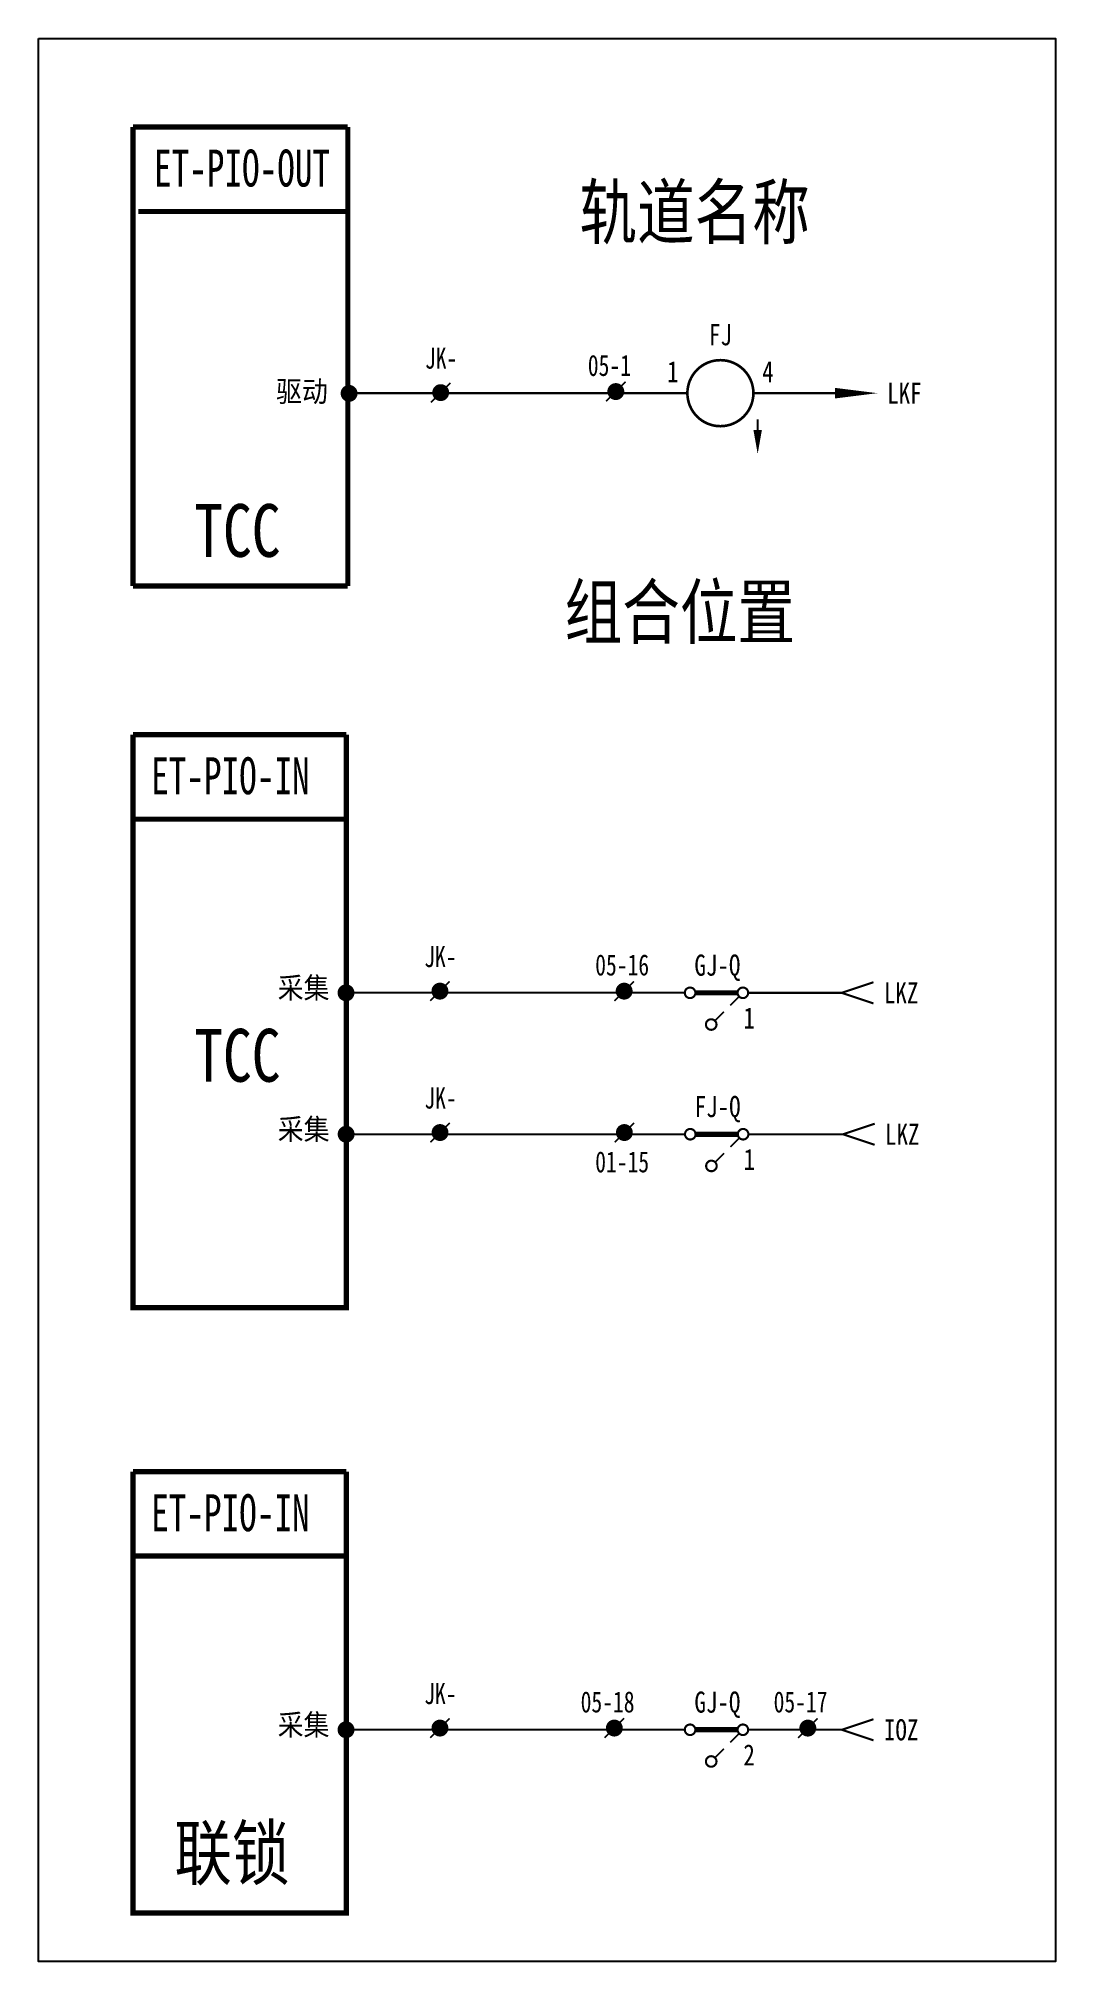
# Model space of a CAD drawing. Extents: x 0 to 96, y 0 to 182.
import ezdxf
from ezdxf.enums import TextEntityAlignment as Align

# ---------------------------------------------------------------- set-up
doc = ezdxf.new("R2010")
doc.units = 0
doc.linetypes.add('DASHED2', pattern=[0.375, 0.25, -0.125])
doc.layers.get('0').update_dxf_attribs({"linetype": 'CONTINUOUS'})
doc.layers.add('TIE', color=7, linetype='CONTINUOUS')
doc.styles.add('CHINESE', font='SimSun.ttf', dxfattribs={"width": 0.9})

# ---------------------------------------------------------------- blocks, each defined once
blk = doc.blocks.new('W22')
at = {"const_width": 0.8}
blk.add_lwpolyline([(-0.4, 0, 1), (0.4, 0, 1)], format="xyb", close=True, dxfattribs=at)
blk = doc.blocks.new('W21')
at = {"const_width": 0.15}
for points in [[(0, 0), (-0.92, -0.92)], [(0, 0), (0.92, 0.92)]]:
    blk.add_lwpolyline(points, dxfattribs=at)
at = {"const_width": 0.8}
blk.add_lwpolyline([(-0.4, 0, 1), (0.4, 0, 1)], format="xyb", close=True, dxfattribs=at)
blk = doc.blocks.new('113')
at = {"const_width": 0.2}
for points in [[(-6, 0, 1), (-5, 0, 1)], [(-1, 0, 1), (0, 0, 1)], [(-4, -3, 1), (-3, -3, 1)]]:
    blk.add_lwpolyline(points, format="xyb", close=True, dxfattribs=at)
for points, const_width in [([(-5, 0), (-1, 0)], 0.5), ([(-2.3, -1.8), (-3.15, -2.65)], 0.15), ([(-0.85, -0.35), (-1.7, -1.2)], 0.15)]:
    blk.add_lwpolyline(points, dxfattribs=dict(const_width=const_width))
blk.add_lwpolyline([(-5.5, -4.5, 0, 0, 0), (-5.5, -3.5, 0.8, 0, 0), (-5.5, -1.3, 0, 0, 0)], format="xyseb")
at = {"width": 0.8}
for tag, p in [('RELAY', (-3, 2.2)), ('0', (0, -2))]:
    blk.add_attdef(tag, text='', height=2, dxfattribs=at).set_placement(p, align=Align.MIDDLE)
blk = doc.blocks.new('W54')
at = {"const_width": 0.2}
blk.add_lwpolyline([(3, 1), (0, 0), (3, -1)], dxfattribs=at)
blk = doc.blocks.new('133')
at = {"const_width": 0.2}
for points in [[(-6, 0, 1), (-5, 0, 1)], [(-1, 0, 1), (0, 0, 1)], [(-4, -3, 1), (-3, -3, 1)]]:
    blk.add_lwpolyline(points, format="xyb", close=True, dxfattribs=at)
for points, const_width in [([(-5, 0), (-1, 0)], 0.5), ([(-2.3, -1.8), (-3.15, -2.65)], 0.15), ([(-0.85, -0.35), (-1.7, -1.2)], 0.15)]:
    blk.add_lwpolyline(points, dxfattribs=dict(const_width=const_width))
blk.add_lwpolyline([(-5.5, -1.3, 0, 0, 0), (-5.5, -2.3, 0.8, 0, 0), (-5.5, -4.5, 0, 0, 0)], format="xyseb")
at = {"width": 0.8}
for tag, p in [('RELAY', (-3, 2.2)), ('0', (0, -2))]:
    blk.add_attdef(tag, text='', height=2, dxfattribs=at).set_placement(p, align=Align.MIDDLE)
blk = doc.blocks.new('W05')
at = {"const_width": 0.25}
blk.add_lwpolyline([(-3.125, 0, 1), (3.125, 0, 1)], format="xyb", close=True, dxfattribs=at)
blk = doc.blocks.new('W53')
blk.add_line((0, 1), (0, 0))
blk.add_lwpolyline([(0, 3.25, 0, 0.8, 0), (0, 1, 0.8, 0.8, 0)], format="xyseb")

msp = doc.modelspace()

# ---------------------------------------------------------------- linework, layer by layer
msp.add_lwpolyline([(0, 181.96), (96.29, 181.96), (96.29, 0), (0, 0)], close=True)
at = {"color": 7, "linetype": 'ByBlock', "ltscale": 15}
for points, const_width in [([(8.94, 173.59), (8.94, 130.15)], 0.5), ([(8.94, 173.59), (29.29, 173.59)], 0.2), ([(29.29, 173.59), (29.29, 130.15)], 0.5), ([(8.94, 130.15), (29.29, 130.15)], 0.5)]:
    msp.add_lwpolyline(points, dxfattribs=dict(at, const_width=const_width))
at = {"color": 0}
for points, const_width in [([(8.94, 173.59), (29.29, 173.59)], 0.5), ([(8.94, 116.09), (8.94, 61.87), (29.16, 61.87), (29.16, 116.09)], 0.5), ([(76.15, 91.66), (67.19, 91.66)], 0.2), ([(76.05, 91.66), (76.25, 91.66)], 0.2), ([(76.17, 78.28), (67.21, 78.28)], 0.2), ([(76.17, 78.28), (76.36, 78.28)], 0.2), ([(8.94, 46.36), (8.94, 4.59), (29.16, 4.59), (29.16, 46.36)], 0.5), ([(76.15, 21.93), (67.19, 21.93)], 0.2), ([(76.05, 21.93), (76.25, 21.93)], 0.2)]:
    msp.add_lwpolyline(points, dxfattribs=dict(at, const_width=const_width))
for points in [[(9.45, 165.59, 0.5, 0.5, 0), (29.29, 165.59, 0.5, 0.5, 0)], [(75.42, 148.4, 0.2, 0.2, 0), (67.81, 148.4, 0.2, 0.2, 0)], [(8.94, 116.09, 0.5, 0.5, 0), (29.16, 116.09, 0.5, 0.5, 0)], [(8.94, 108.09, 0.5, 0.5, 0), (29.16, 108.09, 0.5, 0.5, 0)], [(61.12, 91.67, 0.2, 0.2, 0), (29.14, 91.67, 0.2, 0.2, 0)], [(61.14, 78.28, 0.2, 0.2, 0), (29.16, 78.28, 0.2, 0.2, 0)], [(8.94, 46.36, 0.5, 0.5, 0), (29.16, 46.36, 0.5, 0.5, 0)], [(8.94, 38.36, 0.5, 0.5, 0), (29.16, 38.36, 0.5, 0.5, 0)], [(61.12, 21.94, 0.2, 0.2, 0), (29.14, 21.94, 0.2, 0.2, 0)]]:
    msp.add_lwpolyline(points, format="xyseb", dxfattribs=at)
at = {"color": 7, "const_width": 0.2}
msp.add_lwpolyline([(61.31, 148.4), (30.04, 148.4)], dxfattribs=at)
at = {"color": 0, "linetype": 'DASHED2', "ltscale": 15}
msp.add_lwpolyline([(79.42, 148.4, 0, 1, 0), (75.42, 148.4, 1, 1, 0)], format="xyseb", dxfattribs=at)

# ---------------------------------------------------------------- block references
msp.add_blockref('W05', (64.56, 148.4), dxfattribs=at)
at = {"color": 0}
for name, p in [('W21', (38.08, 148.45)), ('W21', (38.01, 91.82)), ('W21', (55.45, 91.82)), ('W22', (29.12, 91.66)), ('113', (67.19, 91.66)), ('W54', (76.05, 91.66)), ('W22', (29.13, 78.28)), ('W21', (38.02, 78.44)), ('W21', (55.47, 78.44)), ('133', (67.21, 78.28)), ('W54', (76.17, 78.28)), ('W22', (29.12, 21.93)), ('W21', (38.01, 22.09)), ('W21', (54.52, 22.09)), ('113', (67.19, 21.93)), ('W21', (72.84, 22.09)), ('W54', (76.05, 21.93))]:
    msp.add_blockref(name, p, dxfattribs=at)
at = {"color": 0, "linetype": 'Continuous'}
msp.add_blockref('W21', (54.66, 148.55), dxfattribs=at)
at = {"color": 7, "linetype": 'ByBlock', "ltscale": 15}
msp.add_blockref('W22', (29.41, 148.38), dxfattribs=at)
at = {"color": 0, "linetype": 'DASHED2', "ltscale": 15, "rotation": 180}
msp.add_blockref('W53', (68.09, 145.91), dxfattribs=at)

# ---------------------------------------------------------------- texts
at = {"color": 0, "style": 'CHINESE', "width": 0.7}
for s, p in [('ET-PIO-OUT', (10.94, 167.95)), ('ET-PIO-IN', (10.67, 110.45)), ('ET-PIO-IN', (10.67, 40.72))]:
    msp.add_text(s, height=3.5, dxfattribs=at).set_placement(p)
at = {"color": 6, "linetype": 'ByBlock', "ltscale": 15, "style": 'CHINESE', "width": 0.8}
msp.add_text('轨道名称', height=5, dxfattribs=at).set_placement((51.21, 163.04))
at = {"color": 0, "linetype": 'DASHED2', "ltscale": 15, "width": 0.8}
for s, p in [('1', (60.06, 149.43)), ('4', (69.06, 149.43))]:
    msp.add_text(s, height=2, dxfattribs=at).set_placement(p, align=Align.CENTER)
at = {"color": 0, "style": 'CHINESE', "width": 0.9}
for s, p in [('驱动', (24.95, 147.57)), ('采集', (25.1, 91.13)), ('采集', (25.11, 77.75)), ('采集', (25.1, 21.4))]:
    msp.add_text(s, height=2, dxfattribs=at).set_placement(p, align=Align.CENTER)
at = {"color": 0, "linetype": 'DASHED2', "ltscale": 15, "width": 0.8}
msp.add_text('LKF', height=2, dxfattribs=at).set_placement((80.35, 148.4), align=Align.MIDDLE_LEFT)
at = {"color": 7, "linetype": 'ByBlock', "ltscale": 15, "style": 'CHINESE', "width": 0.8}
for s, p in [('TCC', (14.75, 132.91)), ('TCC', (14.75, 83.25)), ('联锁', (12.87, 7.78))]:
    msp.add_text(s, height=5, dxfattribs=at).set_placement(p)
at = {"color": 2, "linetype": 'ByBlock', "ltscale": 15, "style": 'CHINESE', "width": 0.8}
msp.add_text('组合位置', height=5, dxfattribs=at).set_placement((49.81, 125.2))
at = {"color": 0, "width": 0.8}
for p in [(80.04, 90.66), (80.15, 77.28)]:
    msp.add_text('LKZ', height=2, dxfattribs=at).set_placement(p)
for s, p in [('1', (67.28, 88.28)), ('1', (67.3, 74.9)), ('2', (67.28, 18.55))]:
    msp.add_text(s, height=2, dxfattribs=at).set_placement(p, align=Align.CENTER)
at = {"layer": 'TIE', "color": 3, "linetype": 'DASHED2', "ltscale": 15, "width": 0.8}
msp.add_text('FJ', height=2, dxfattribs=at).set_placement((64.56, 152.93), align=Align.CENTER)
at = {"layer": 'TIE', "color": 2}
for s, width, p in [('JK-', 0.75, (36.59, 150.72)), ('05-1', 0.75, (52.01, 150.03)), ('JK-', 0.75, (36.52, 94.09)), ('05-16', 0.75, (52.71, 93.3)), ('JK-', 0.75, (36.53, 80.71)), ('01-15', 0.75, (52.71, 74.67)), ('JK-', 0.75, (36.52, 24.36)), ('05-18', 0.75, (51.33, 23.57)), ('05-17', 0.75, (69.6, 23.57)), ('IOZ', 0.8, (80.04, 20.93))]:
    msp.add_text(s, height=2, dxfattribs=dict(at, width=width)).set_placement(p)
at = {"layer": 'TIE', "color": 3, "width": 0.8}
for s, p in [('GJ-Q', (64.28, 93.28)), ('FJ-Q', (64.3, 79.9)), ('GJ-Q', (64.28, 23.55))]:
    msp.add_text(s, height=2, dxfattribs=at).set_placement(p, align=Align.CENTER)

doc.saveas('drawing.dxf')
